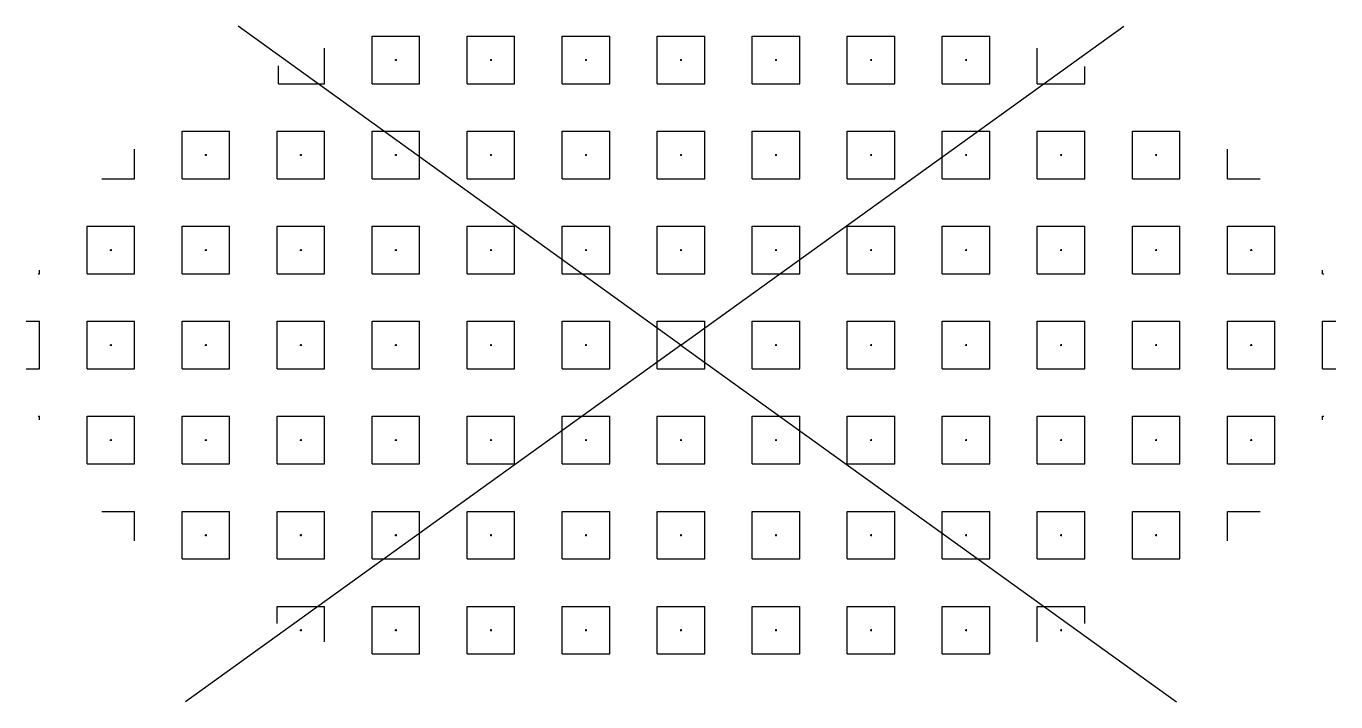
# Model space of a CAD drawing. Header units: metres. Extents: x -1099 to -1052, y 1073 to 2172.
# Drawn here: x -1065.8 to -1054.78, y 1645.29 to 1650.98 of the extents above; entities that cross this region are included whole.
import ezdxf
from ezdxf.enums import TextEntityAlignment as Align

# ---------------------------------------------------------------- set-up
doc = ezdxf.new("R2010")
doc.units = ezdxf.units.M
doc.styles.add('NLCS-ISO', font='NLCS-ISO.ttf')

# ---------------------------------------------------------------- blocks, each defined once
blk = doc.blocks.new('V-SVH-GRASTEGEL_STIP-SO')
for p, q in [((0, 0), (-3.7279, 2.6839)), ((0, 0), (3.7279, 2.6839)), ((-2.6, 2.4), (-2.6, 2.6)), ((-2.6, 2.6), (-2.2, 2.6)), ((-2.2, 2.4), (-2.2, 2.6)), ((-1.8, 2.6), (-1.6, 2.6)), ((-1.8, 2.4), (-1.8, 2.6)), ((-1.6, 2.6), (-1.4, 2.6)), ((-1.4, 2.4), (-1.4, 2.6)), ((-1, 2.6), (-0.8, 2.6)), ((-1, 2.4), (-1, 2.6)), ((-0.8, 2.6), (-0.6, 2.6)), ((-0.6, 2.4), (-0.6, 2.6)), ((-0.2, 2.6), (0, 2.6)), ((-0.2, 2.4), (-0.2, 2.6)), ((0, 2.6), (0.2, 2.6)), ((0.2, 2.4), (0.2, 2.6)), ((0.6, 2.6), (0.8, 2.6)), ((0.6, 2.4), (0.6, 2.6)), ((0.8, 2.6), (1, 2.6)), ((1, 2.4), (1, 2.6)), ((1.4, 2.6), (1.6, 2.6)), ((1.4, 2.4), (1.4, 2.6)), ((1.6, 2.6), (1.8, 2.6)), ((1.8, 2.4), (1.8, 2.6)), ((2.2, 2.4), (2.2, 2.6)), ((2.2, 2.6), (2.6, 2.6)), ((2.6, 2.4), (2.6, 2.6)), ((-3, 2.2), (-3, 2.4982)), ((3, 2.2), (3, 2.4982)), ((-3.3884, 2.2), (-3.3884, 2.3499)), ((-2.6, 2.2), (-2.6, 2.4)), ((-2.4075, 2.4), (-2.4, 2.4)), ((-2.4075, 2.4), (-2.4, 2.4)), ((-2.4, 2.4075), (-2.4, 2.4)), ((-2.4, 2.4075), (-2.4, 2.4)), ((-2.4, 2.4), (-2.4, 2.3925)), ((-2.4, 2.4), (-2.3925, 2.4)), ((-2.4, 2.4), (-2.4, 2.3925)), ((-2.4, 2.4), (-2.3925, 2.4)), ((-2.2, 2.2), (-2.2, 2.4)), ((-1.8, 2.2), (-1.8, 2.4)), ((-1.6075, 2.4), (-1.6, 2.4)), ((-1.6075, 2.4), (-1.6, 2.4)), ((-1.6, 2.4075), (-1.6, 2.4)), ((-1.6, 2.4075), (-1.6, 2.4)), ((-1.6, 2.4), (-1.6, 2.3925)), ((-1.6, 2.4), (-1.5925, 2.4)), ((-1.6, 2.4), (-1.6, 2.3925)), ((-1.6, 2.4), (-1.5925, 2.4)), ((-1.4, 2.2), (-1.4, 2.4)), ((-1, 2.2), (-1, 2.4)), ((-0.8075, 2.4), (-0.8, 2.4)), ((-0.8075, 2.4), (-0.8, 2.4)), ((-0.8, 2.4075), (-0.8, 2.4)), ((-0.8, 2.4075), (-0.8, 2.4)), ((-0.8, 2.4), (-0.8, 2.3925)), ((-0.8, 2.4), (-0.7925, 2.4)), ((-0.8, 2.4), (-0.8, 2.3925)), ((-0.8, 2.4), (-0.7925, 2.4)), ((-0.6, 2.2), (-0.6, 2.4)), ((-0.2, 2.2), (-0.2, 2.4)), ((-0.0075, 2.4), (0, 2.4)), ((-0.0075, 2.4), (0, 2.4)), ((0, 2.4075), (0, 2.4)), ((0, 2.4075), (0, 2.4)), ((0, 2.4), (0, 2.3925)), ((0, 2.4), (0.0075, 2.4)), ((0, 2.4), (0, 2.3925)), ((0, 2.4), (0.0075, 2.4)), ((0.2, 2.2), (0.2, 2.4)), ((0.6, 2.2), (0.6, 2.4)), ((0.7925, 2.4), (0.8, 2.4)), ((0.7925, 2.4), (0.8, 2.4)), ((0.8, 2.4075), (0.8, 2.4)), ((0.8, 2.4075), (0.8, 2.4)), ((0.8, 2.4), (0.8, 2.3925)), ((0.8, 2.4), (0.8075, 2.4)), ((0.8, 2.4), (0.8, 2.3925)), ((0.8, 2.4), (0.8075, 2.4)), ((1, 2.2), (1, 2.4)), ((1.4, 2.2), (1.4, 2.4)), ((1.5925, 2.4), (1.6, 2.4)), ((1.5925, 2.4), (1.6, 2.4)), ((1.6, 2.4075), (1.6, 2.4)), ((1.6, 2.4075), (1.6, 2.4)), ((1.6, 2.4), (1.6, 2.3925)), ((1.6, 2.4), (1.6075, 2.4)), ((1.6, 2.4), (1.6, 2.3925)), ((1.6, 2.4), (1.6075, 2.4)), ((1.8, 2.2), (1.8, 2.4)), ((2.2, 2.2), (2.2, 2.4)), ((2.3925, 2.4), (2.4, 2.4)), ((2.3925, 2.4), (2.4, 2.4)), ((2.4, 2.4075), (2.4, 2.4)), ((2.4, 2.4075), (2.4, 2.4)), ((2.4, 2.4), (2.4, 2.3925)), ((2.4, 2.4), (2.4075, 2.4)), ((2.4, 2.4), (2.4, 2.3925)), ((2.4, 2.4), (2.4075, 2.4)), ((2.6, 2.2), (2.6, 2.4)), ((3.4, 2.2), (3.4, 2.345)), ((-3.3884, 2.2), (-3.2, 2.2)), ((-3.2, 2.2), (-3, 2.2)), ((-2.6, 2.2), (-2.4, 2.2)), ((-2.4, 2.2), (-2.2, 2.2)), ((-1.8, 2.2), (-1.6, 2.2)), ((-1.6, 2.2), (-1.4, 2.2)), ((-1, 2.2), (-0.8, 2.2)), ((-0.8, 2.2), (-0.6, 2.2)), ((-0.2, 2.2), (0, 2.2)), ((0, 2.2), (0.2, 2.2)), ((0.6, 2.2), (0.8, 2.2)), ((0.8, 2.2), (1, 2.2)), ((1.4, 2.2), (1.6, 2.2)), ((1.6, 2.2), (1.8, 2.2)), ((2.2, 2.2), (2.4, 2.2)), ((2.4, 2.2), (2.6, 2.2)), ((3, 2.2), (3.2, 2.2)), ((3.2, 2.2), (3.4, 2.2)), ((-4.2, 1.8), (-4, 1.8)), ((-4.2, 1.6), (-4.2, 1.8)), ((-4, 1.8), (-3.8, 1.8)), ((-3.8, 1.6), (-3.8, 1.8)), ((-3.4, 1.8), (-3.2, 1.8)), ((-3.4, 1.6), (-3.4, 1.8)), ((-3.2, 1.8), (-3, 1.8)), ((-3, 1.6), (-3, 1.8)), ((-2.6, 1.8), (-2.4, 1.8)), ((-2.6, 1.6), (-2.6, 1.8)), ((-2.4, 1.8), (-2.2, 1.8)), ((-2.2, 1.6), (-2.2, 1.8)), ((-1.8, 1.8), (-1.6, 1.8)), ((-1.8, 1.6), (-1.8, 1.8)), ((-1.6, 1.8), (-1.4, 1.8)), ((-1.4, 1.6), (-1.4, 1.8)), ((-1, 1.8), (-0.8, 1.8)), ((-1, 1.6), (-1, 1.8)), ((-0.8, 1.8), (-0.6, 1.8)), ((-0.6, 1.6), (-0.6, 1.8)), ((-0.2, 1.8), (0, 1.8)), ((-0.2, 1.6), (-0.2, 1.8)), ((0, 1.8), (0.2, 1.8)), ((0.2, 1.6), (0.2, 1.8)), ((0.6, 1.8), (0.8, 1.8)), ((0.6, 1.6), (0.6, 1.8)), ((0.8, 1.8), (1, 1.8)), ((1, 1.6), (1, 1.8)), ((1.4, 1.8), (1.6, 1.8)), ((1.4, 1.6), (1.4, 1.8)), ((1.6, 1.8), (1.8, 1.8)), ((1.8, 1.6), (1.8, 1.8)), ((2.2, 1.8), (2.4, 1.8)), ((2.2, 1.6), (2.2, 1.8)), ((2.4, 1.8), (2.6, 1.8)), ((2.6, 1.6), (2.6, 1.8)), ((3, 1.8), (3.2, 1.8)), ((3, 1.6), (3, 1.8)), ((3.2, 1.8), (3.4, 1.8)), ((3.4, 1.6), (3.4, 1.8)), ((3.8, 1.8), (4, 1.8)), ((3.8, 1.6), (3.8, 1.8)), ((4, 1.8), (4.2, 1.8)), ((4.2, 1.6), (4.2, 1.8)), ((-4.6, 1.4), (-4.6, 1.6479)), ((-4.2, 1.4), (-4.2, 1.6)), ((-4.0075, 1.6), (-4, 1.6)), ((-4.0075, 1.6), (-4, 1.6)), ((-4, 1.6075), (-4, 1.6)), ((-4, 1.6075), (-4, 1.6)), ((-4, 1.6), (-4, 1.5925)), ((-4, 1.6), (-3.9925, 1.6)), ((-4, 1.6), (-4, 1.5925)), ((-4, 1.6), (-3.9925, 1.6)), ((-3.8, 1.4), (-3.8, 1.6)), ((-3.4, 1.4), (-3.4, 1.6)), ((-3.2075, 1.6), (-3.2, 1.6)), ((-3.2075, 1.6), (-3.2, 1.6)), ((-3.2, 1.6075), (-3.2, 1.6)), ((-3.2, 1.6075), (-3.2, 1.6)), ((-3.2, 1.6), (-3.2, 1.5925)), ((-3.2, 1.6), (-3.1925, 1.6)), ((-3.2, 1.6), (-3.2, 1.5925)), ((-3.2, 1.6), (-3.1925, 1.6)), ((-3, 1.4), (-3, 1.6)), ((-2.6, 1.4), (-2.6, 1.6)), ((-2.4075, 1.6), (-2.4, 1.6)), ((-2.4075, 1.6), (-2.4, 1.6)), ((-2.4, 1.6075), (-2.4, 1.6)), ((-2.4, 1.6075), (-2.4, 1.6)), ((-2.4, 1.6), (-2.4, 1.5925)), ((-2.4, 1.6), (-2.3925, 1.6)), ((-2.4, 1.6), (-2.4, 1.5925)), ((-2.4, 1.6), (-2.3925, 1.6)), ((-2.2, 1.4), (-2.2, 1.6)), ((-1.8, 1.4), (-1.8, 1.6)), ((-1.6075, 1.6), (-1.6, 1.6)), ((-1.6075, 1.6), (-1.6, 1.6)), ((-1.6, 1.6075), (-1.6, 1.6)), ((-1.6, 1.6075), (-1.6, 1.6)), ((-1.6, 1.6), (-1.6, 1.5925)), ((-1.6, 1.6), (-1.5925, 1.6)), ((-1.6, 1.6), (-1.6, 1.5925)), ((-1.6, 1.6), (-1.5925, 1.6)), ((-1.4, 1.4), (-1.4, 1.6)), ((-1, 1.4), (-1, 1.6)), ((-0.8075, 1.6), (-0.8, 1.6)), ((-0.8075, 1.6), (-0.8, 1.6)), ((-0.8, 1.6075), (-0.8, 1.6)), ((-0.8, 1.6075), (-0.8, 1.6)), ((-0.8, 1.6), (-0.8, 1.5925)), ((-0.8, 1.6), (-0.7925, 1.6)), ((-0.8, 1.6), (-0.8, 1.5925)), ((-0.8, 1.6), (-0.7925, 1.6)), ((-0.6, 1.4), (-0.6, 1.6)), ((-0.2, 1.4), (-0.2, 1.6)), ((-0.0075, 1.6), (0, 1.6)), ((-0.0075, 1.6), (0, 1.6)), ((0, 1.6075), (0, 1.6)), ((0, 1.6075), (0, 1.6)), ((0, 1.6), (0, 1.5925)), ((0, 1.6), (0.0075, 1.6)), ((0, 1.6), (0, 1.5925)), ((0, 1.6), (0.0075, 1.6)), ((0.2, 1.4), (0.2, 1.6)), ((0.6, 1.4), (0.6, 1.6)), ((0.7925, 1.6), (0.8, 1.6)), ((0.7925, 1.6), (0.8, 1.6)), ((0.8, 1.6075), (0.8, 1.6)), ((0.8, 1.6075), (0.8, 1.6)), ((0.8, 1.6), (0.8, 1.5925)), ((0.8, 1.6), (0.8075, 1.6)), ((0.8, 1.6), (0.8, 1.5925)), ((0.8, 1.6), (0.8075, 1.6)), ((1, 1.4), (1, 1.6)), ((1.4, 1.4), (1.4, 1.6)), ((1.5925, 1.6), (1.6, 1.6)), ((1.5925, 1.6), (1.6, 1.6)), ((1.6, 1.6075), (1.6, 1.6)), ((1.6, 1.6075), (1.6, 1.6)), ((1.6, 1.6), (1.6, 1.5925)), ((1.6, 1.6), (1.6075, 1.6)), ((1.6, 1.6), (1.6, 1.5925)), ((1.6, 1.6), (1.6075, 1.6)), ((1.8, 1.4), (1.8, 1.6)), ((2.2, 1.4), (2.2, 1.6)), ((2.3925, 1.6), (2.4, 1.6)), ((2.3925, 1.6), (2.4, 1.6)), ((2.4, 1.6075), (2.4, 1.6)), ((2.4, 1.6075), (2.4, 1.6)), ((2.4, 1.6), (2.4, 1.5925)), ((2.4, 1.6), (2.4075, 1.6)), ((2.4, 1.6), (2.4, 1.5925)), ((2.4, 1.6), (2.4075, 1.6)), ((2.6, 1.4), (2.6, 1.6)), ((3, 1.4), (3, 1.6)), ((3.1925, 1.6), (3.2, 1.6)), ((3.1925, 1.6), (3.2, 1.6)), ((3.2, 1.6075), (3.2, 1.6)), ((3.2, 1.6075), (3.2, 1.6)), ((3.2, 1.6), (3.2, 1.5925)), ((3.2, 1.6), (3.2075, 1.6)), ((3.2, 1.6), (3.2, 1.5925)), ((3.2, 1.6), (3.2075, 1.6)), ((3.4, 1.4), (3.4, 1.6)), ((3.8, 1.4), (3.8, 1.6)), ((3.9925, 1.6), (4, 1.6)), ((3.9925, 1.6), (4, 1.6)), ((4, 1.6075), (4, 1.6)), ((4, 1.6075), (4, 1.6)), ((4, 1.6), (4, 1.5925)), ((4, 1.6), (4.0075, 1.6)), ((4, 1.6), (4, 1.5925)), ((4, 1.6), (4.0075, 1.6)), ((4.2, 1.4), (4.2, 1.6)), ((4.6, 1.4), (4.6, 1.6479)), ((-4.875, 1.4), (-4.6, 1.4)), ((-4.2, 1.4), (-4, 1.4)), ((-4, 1.4), (-3.8, 1.4)), ((-3.4, 1.4), (-3.2, 1.4)), ((-3.2, 1.4), (-3, 1.4)), ((-2.6, 1.4), (-2.4, 1.4)), ((-2.4, 1.4), (-2.2, 1.4)), ((-1.8, 1.4), (-1.6, 1.4)), ((-1.6, 1.4), (-1.4, 1.4)), ((-1, 1.4), (-0.8, 1.4)), ((-0.8, 1.4), (-0.6, 1.4)), ((-0.2, 1.4), (0, 1.4)), ((0, 1.4), (0.2, 1.4)), ((0.6, 1.4), (0.8, 1.4)), ((0.8, 1.4), (1, 1.4)), ((1.4, 1.4), (1.6, 1.4)), ((1.6, 1.4), (1.8, 1.4)), ((2.2, 1.4), (2.4, 1.4)), ((2.4, 1.4), (2.6, 1.4)), ((3, 1.4), (3.2, 1.4)), ((3.2, 1.4), (3.4, 1.4)), ((3.8, 1.4), (4, 1.4)), ((4, 1.4), (4.2, 1.4)), ((4.6, 1.4), (4.875, 1.4)), ((-5, 1), (-4.8, 1)), ((-5, 0.8), (-5, 1)), ((-4.8, 1), (-4.6, 1)), ((-4.6, 0.8), (-4.6, 1)), ((-4.2, 1), (-4, 1)), ((-4.2, 0.8), (-4.2, 1)), ((-4, 1), (-3.8, 1)), ((-3.8, 0.8), (-3.8, 1)), ((-3.4, 1), (-3.2, 1)), ((-3.4, 0.8), (-3.4, 1)), ((-3.2, 1), (-3, 1)), ((-3, 0.8), (-3, 1)), ((-2.6, 1), (-2.4, 1)), ((-2.6, 0.8), (-2.6, 1)), ((-2.4, 1), (-2.2, 1)), ((-2.2, 0.8), (-2.2, 1)), ((-1.8, 1), (-1.6, 1)), ((-1.8, 0.8), (-1.8, 1)), ((-1.6, 1), (-1.4, 1)), ((-1.4, 0.8), (-1.4, 1)), ((-1, 1), (-0.8, 1)), ((-1, 0.8), (-1, 1)), ((-0.8, 1), (-0.6, 1)), ((-0.6, 0.8), (-0.6, 1)), ((-0.2, 1), (0, 1)), ((-0.2, 0.8), (-0.2, 1)), ((0, 1), (0.2, 1)), ((0.2, 0.8), (0.2, 1)), ((0.6, 1), (0.8, 1)), ((0.6, 0.8), (0.6, 1)), ((0.8, 1), (1, 1)), ((1, 0.8), (1, 1)), ((1.4, 1), (1.6, 1)), ((1.4, 0.8), (1.4, 1)), ((1.6, 1), (1.8, 1)), ((1.8, 0.8), (1.8, 1)), ((2.2, 1), (2.4, 1)), ((2.2, 0.8), (2.2, 1)), ((2.4, 1), (2.6, 1)), ((2.6, 0.8), (2.6, 1)), ((3, 1), (3.2, 1)), ((3, 0.8), (3, 1)), ((3.2, 1), (3.4, 1)), ((3.4, 0.8), (3.4, 1)), ((3.8, 1), (4, 1)), ((3.8, 0.8), (3.8, 1)), ((4, 1), (4.2, 1)), ((4.2, 0.8), (4.2, 1)), ((4.6, 1), (4.8, 1)), ((4.6, 0.8), (4.6, 1)), ((4.8, 1), (5, 1)), ((5, 0.8), (5, 1)), ((-5, 0.6), (-5, 0.8)), ((-4.8075, 0.8), (-4.8, 0.8)), ((-4.8075, 0.8), (-4.8, 0.8)), ((-4.8, 0.8075), (-4.8, 0.8)), ((-4.8, 0.8075), (-4.8, 0.8)), ((-4.8, 0.8), (-4.8, 0.7925)), ((-4.8, 0.8), (-4.7925, 0.8)), ((-4.8, 0.8), (-4.8, 0.7925)), ((-4.8, 0.8), (-4.7925, 0.8)), ((-4.6, 0.6), (-4.6, 0.8)), ((-4.2, 0.6), (-4.2, 0.8)), ((-4.0075, 0.8), (-4, 0.8)), ((-4.0075, 0.8), (-4, 0.8)), ((-4, 0.8075), (-4, 0.8)), ((-4, 0.8075), (-4, 0.8)), ((-4, 0.8), (-4, 0.7925)), ((-4, 0.8), (-3.9925, 0.8)), ((-4, 0.8), (-4, 0.7925)), ((-4, 0.8), (-3.9925, 0.8)), ((-3.8, 0.6), (-3.8, 0.8)), ((-3.4, 0.6), (-3.4, 0.8)), ((-3.2075, 0.8), (-3.2, 0.8)), ((-3.2075, 0.8), (-3.2, 0.8)), ((-3.2, 0.8075), (-3.2, 0.8)), ((-3.2, 0.8075), (-3.2, 0.8)), ((-3.2, 0.8), (-3.2, 0.7925)), ((-3.2, 0.8), (-3.1925, 0.8)), ((-3.2, 0.8), (-3.2, 0.7925)), ((-3.2, 0.8), (-3.1925, 0.8)), ((-3, 0.6), (-3, 0.8)), ((-2.6, 0.6), (-2.6, 0.8)), ((-2.4075, 0.8), (-2.4, 0.8)), ((-2.4075, 0.8), (-2.4, 0.8)), ((-2.4, 0.8075), (-2.4, 0.8)), ((-2.4, 0.8075), (-2.4, 0.8)), ((-2.4, 0.8), (-2.4, 0.7925)), ((-2.4, 0.8), (-2.3925, 0.8)), ((-2.4, 0.8), (-2.4, 0.7925)), ((-2.4, 0.8), (-2.3925, 0.8)), ((-2.2, 0.6), (-2.2, 0.8)), ((-1.8, 0.6), (-1.8, 0.8)), ((-1.6075, 0.8), (-1.6, 0.8)), ((-1.6075, 0.8), (-1.6, 0.8)), ((-1.6, 0.8075), (-1.6, 0.8)), ((-1.6, 0.8075), (-1.6, 0.8)), ((-1.6, 0.8), (-1.6, 0.7925)), ((-1.6, 0.8), (-1.5925, 0.8)), ((-1.6, 0.8), (-1.6, 0.7925)), ((-1.6, 0.8), (-1.5925, 0.8)), ((-1.4, 0.6), (-1.4, 0.8)), ((-1, 0.6), (-1, 0.8)), ((-0.8075, 0.8), (-0.8, 0.8)), ((-0.8075, 0.8), (-0.8, 0.8)), ((-0.8, 0.8075), (-0.8, 0.8)), ((-0.8, 0.8075), (-0.8, 0.8)), ((-0.8, 0.8), (-0.8, 0.7925)), ((-0.8, 0.8), (-0.7925, 0.8)), ((-0.8, 0.8), (-0.8, 0.7925)), ((-0.8, 0.8), (-0.7925, 0.8)), ((-0.6, 0.6), (-0.6, 0.8)), ((-0.2, 0.6), (-0.2, 0.8)), ((-0.0075, 0.8), (0, 0.8)), ((-0.0075, 0.8), (0, 0.8)), ((0, 0.8075), (0, 0.8)), ((0, 0.8075), (0, 0.8)), ((0, 0.8), (0, 0.7925)), ((0, 0.8), (0.0075, 0.8)), ((0, 0.8), (0, 0.7925)), ((0, 0.8), (0.0075, 0.8)), ((0.2, 0.6), (0.2, 0.8)), ((0.6, 0.6), (0.6, 0.8)), ((0.7925, 0.8), (0.8, 0.8)), ((0.7925, 0.8), (0.8, 0.8)), ((0.8, 0.8075), (0.8, 0.8)), ((0.8, 0.8075), (0.8, 0.8)), ((0.8, 0.8), (0.8, 0.7925)), ((0.8, 0.8), (0.8075, 0.8)), ((0.8, 0.8), (0.8, 0.7925)), ((0.8, 0.8), (0.8075, 0.8)), ((1, 0.6), (1, 0.8)), ((1.4, 0.6), (1.4, 0.8)), ((1.5925, 0.8), (1.6, 0.8)), ((1.5925, 0.8), (1.6, 0.8)), ((1.6, 0.8075), (1.6, 0.8)), ((1.6, 0.8075), (1.6, 0.8)), ((1.6, 0.8), (1.6, 0.7925)), ((1.6, 0.8), (1.6075, 0.8)), ((1.6, 0.8), (1.6, 0.7925)), ((1.6, 0.8), (1.6075, 0.8)), ((1.8, 0.6), (1.8, 0.8)), ((2.2, 0.6), (2.2, 0.8)), ((2.3925, 0.8), (2.4, 0.8)), ((2.3925, 0.8), (2.4, 0.8)), ((2.4, 0.8075), (2.4, 0.8)), ((2.4, 0.8075), (2.4, 0.8)), ((2.4, 0.8), (2.4, 0.7925)), ((2.4, 0.8), (2.4075, 0.8)), ((2.4, 0.8), (2.4, 0.7925)), ((2.4, 0.8), (2.4075, 0.8)), ((2.6, 0.6), (2.6, 0.8)), ((3, 0.6), (3, 0.8)), ((3.1925, 0.8), (3.2, 0.8)), ((3.1925, 0.8), (3.2, 0.8)), ((3.2, 0.8075), (3.2, 0.8)), ((3.2, 0.8075), (3.2, 0.8)), ((3.2, 0.8), (3.2, 0.7925)), ((3.2, 0.8), (3.2075, 0.8)), ((3.2, 0.8), (3.2, 0.7925)), ((3.2, 0.8), (3.2075, 0.8)), ((3.4, 0.6), (3.4, 0.8)), ((3.8, 0.6), (3.8, 0.8)), ((3.9925, 0.8), (4, 0.8)), ((3.9925, 0.8), (4, 0.8)), ((4, 0.8075), (4, 0.8)), ((4, 0.8075), (4, 0.8)), ((4, 0.8), (4, 0.7925)), ((4, 0.8), (4.0075, 0.8)), ((4, 0.8), (4, 0.7925)), ((4, 0.8), (4.0075, 0.8)), ((4.2, 0.6), (4.2, 0.8)), ((4.6, 0.6), (4.6, 0.8)), ((4.7925, 0.8), (4.8, 0.8)), ((4.7925, 0.8), (4.8, 0.8)), ((4.8, 0.8075), (4.8, 0.8)), ((4.8, 0.8075), (4.8, 0.8)), ((4.8, 0.8), (4.8, 0.7925)), ((4.8, 0.8), (4.8075, 0.8)), ((4.8, 0.8), (4.8, 0.7925)), ((4.8, 0.8), (4.8075, 0.8)), ((5, 0.6), (5, 0.8)), ((-5.4115, 0.6), (-5.4, 0.6)), ((-5.4, 0.6), (-5.4, 0.6292)), ((-5, 0.6), (-4.8, 0.6)), ((-4.8, 0.6), (-4.6, 0.6)), ((-4.2, 0.6), (-4, 0.6)), ((-4, 0.6), (-3.8, 0.6)), ((-3.4, 0.6), (-3.2, 0.6)), ((-3.2, 0.6), (-3, 0.6)), ((-2.6, 0.6), (-2.4, 0.6)), ((-2.4, 0.6), (-2.2, 0.6)), ((-1.8, 0.6), (-1.6, 0.6)), ((-1.6, 0.6), (-1.4, 0.6)), ((-1, 0.6), (-0.8, 0.6)), ((-0.8, 0.6), (-0.6, 0.6)), ((-0.2, 0.6), (0, 0.6)), ((0, 0.6), (0.2, 0.6)), ((0.6, 0.6), (0.8, 0.6)), ((0.8, 0.6), (1, 0.6)), ((1.4, 0.6), (1.6, 0.6)), ((1.6, 0.6), (1.8, 0.6)), ((2.2, 0.6), (2.4, 0.6)), ((2.4, 0.6), (2.6, 0.6)), ((3, 0.6), (3.2, 0.6)), ((3.2, 0.6), (3.4, 0.6)), ((3.8, 0.6), (4, 0.6)), ((4, 0.6), (4.2, 0.6)), ((4.6, 0.6), (4.8, 0.6)), ((4.8, 0.6), (5, 0.6)), ((5.4, 0.6), (5.4, 0.6292)), ((5.4, 0.6), (5.4115, 0.6)), ((-5.5125, 0.2), (-5.4, 0.2)), ((-5.4, 0), (-5.4, 0.2)), ((-5, 0.2), (-4.8, 0.2)), ((-5, 0), (-5, 0.2)), ((-4.8, 0.2), (-4.6, 0.2)), ((-4.6, 0), (-4.6, 0.2)), ((-4.2, 0.2), (-4, 0.2)), ((-4.2, 0), (-4.2, 0.2)), ((-4, 0.2), (-3.8, 0.2)), ((-3.8, 0), (-3.8, 0.2)), ((-3.4, 0.2), (-3.2, 0.2)), ((-3.4, 0), (-3.4, 0.2)), ((-3.2, 0.2), (-3, 0.2)), ((-3, 0), (-3, 0.2)), ((-2.6, 0.2), (-2.4, 0.2)), ((-2.6, 0), (-2.6, 0.2)), ((-2.4, 0.2), (-2.2, 0.2)), ((-2.2, 0), (-2.2, 0.2)), ((-1.8, 0.2), (-1.6, 0.2)), ((-1.8, 0), (-1.8, 0.2)), ((-1.6, 0.2), (-1.4, 0.2)), ((-1.4, 0), (-1.4, 0.2)), ((-1, 0.2), (-0.8, 0.2)), ((-1, 0), (-1, 0.2)), ((-0.8, 0.2), (-0.6, 0.2)), ((-0.6, 0), (-0.6, 0.2)), ((-0.2, 0.2), (0, 0.2)), ((-0.2, 0), (-0.2, 0.2)), ((0, 0.2), (0.2, 0.2)), ((0.2, 0), (0.2, 0.2)), ((0.6, 0.2), (0.8, 0.2)), ((0.6, 0), (0.6, 0.2)), ((0.8, 0.2), (1, 0.2)), ((1, 0), (1, 0.2)), ((1.4, 0.2), (1.6, 0.2)), ((1.4, 0), (1.4, 0.2)), ((1.6, 0.2), (1.8, 0.2)), ((1.8, 0), (1.8, 0.2)), ((2.2, 0.2), (2.4, 0.2)), ((2.2, 0), (2.2, 0.2)), ((2.4, 0.2), (2.6, 0.2)), ((2.6, 0), (2.6, 0.2)), ((3, 0.2), (3.2, 0.2)), ((3, 0), (3, 0.2)), ((3.2, 0.2), (3.4, 0.2)), ((3.4, 0), (3.4, 0.2)), ((3.8, 0.2), (4, 0.2)), ((3.8, 0), (3.8, 0.2)), ((4, 0.2), (4.2, 0.2)), ((4.2, 0), (4.2, 0.2)), ((4.6, 0.2), (4.8, 0.2)), ((4.6, 0), (4.6, 0.2)), ((4.8, 0.2), (5, 0.2)), ((5, 0), (5, 0.2)), ((5.4, 0.2), (5.5125, 0.2)), ((5.4, 0), (5.4, 0.2)), ((-5.4, -0.2), (-5.4, 0)), ((-5, -0.2), (-5, 0)), ((-4.8075, 0), (-4.8, 0)), ((-4.8075, 0), (-4.8, 0)), ((-4.8, 0.0075), (-4.8, 0)), ((-4.8, 0.0075), (-4.8, 0)), ((-4.8, 0), (-4.8, -0.0075)), ((-4.8, 0), (-4.7925, 0)), ((-4.8, 0), (-4.8, -0.0075)), ((-4.8, 0), (-4.7925, 0)), ((-4.6, -0.2), (-4.6, 0)), ((-4.2, -0.2), (-4.2, 0)), ((0, 0), (-4.1718, -3.0035)), ((-4.0075, 0), (-4, 0)), ((-4.0075, 0), (-4, 0)), ((-4, 0.0075), (-4, 0)), ((-4, 0.0075), (-4, 0)), ((-4, 0), (-4, -0.0075)), ((-4, 0), (-3.9925, 0)), ((-4, 0), (-4, -0.0075)), ((-4, 0), (-3.9925, 0)), ((-3.8, -0.2), (-3.8, 0)), ((-3.4, -0.2), (-3.4, 0)), ((-3.2075, 0), (-3.2, 0)), ((-3.2075, 0), (-3.2, 0)), ((-3.2, 0.0075), (-3.2, 0)), ((-3.2, 0.0075), (-3.2, 0)), ((-3.2, 0), (-3.2, -0.0075)), ((-3.2, 0), (-3.1925, 0)), ((-3.2, 0), (-3.2, -0.0075)), ((-3.2, 0), (-3.1925, 0)), ((-3, -0.2), (-3, 0)), ((-2.6, -0.2), (-2.6, 0)), ((-2.4075, 0), (-2.4, 0)), ((-2.4075, 0), (-2.4, 0)), ((-2.4, 0.0075), (-2.4, 0)), ((-2.4, 0.0075), (-2.4, 0)), ((-2.4, 0), (-2.4, -0.0075)), ((-2.4, 0), (-2.3925, 0)), ((-2.4, 0), (-2.4, -0.0075)), ((-2.4, 0), (-2.3925, 0)), ((-2.2, -0.2), (-2.2, 0)), ((-1.8, -0.2), (-1.8, 0)), ((-1.6075, 0), (-1.6, 0)), ((-1.6075, 0), (-1.6, 0)), ((-1.6, 0.0075), (-1.6, 0)), ((-1.6, 0.0075), (-1.6, 0)), ((-1.6, 0), (-1.6, -0.0075)), ((-1.6, 0), (-1.5925, 0)), ((-1.6, 0), (-1.6, -0.0075)), ((-1.6, 0), (-1.5925, 0)), ((-1.4, -0.2), (-1.4, 0)), ((-1, -0.2), (-1, 0)), ((-0.8075, 0), (-0.8, 0)), ((-0.8075, 0), (-0.8, 0)), ((-0.8, 0.0075), (-0.8, 0)), ((-0.8, 0.0075), (-0.8, 0)), ((-0.8, 0), (-0.8, -0.0075)), ((-0.8, 0), (-0.7925, 0)), ((-0.8, 0), (-0.8, -0.0075)), ((-0.8, 0), (-0.7925, 0)), ((-0.6, -0.2), (-0.6, 0)), ((-0.2, -0.2), (-0.2, 0)), ((-0.0075, 0), (0, 0)), ((-0.0075, 0), (0, 0)), ((0, 0.0075), (0, 0)), ((0, 0.0075), (0, 0)), ((0, 0), (0, -0.0075)), ((0, 0), (0.0075, 0)), ((0, 0), (0, -0.0075)), ((0, 0), (0.0075, 0)), ((0.2, -0.2), (0.2, 0)), ((0.6, -0.2), (0.6, 0)), ((0.7925, 0), (0.8, 0)), ((0.7925, 0), (0.8, 0)), ((0.8, 0.0075), (0.8, 0)), ((0.8, 0.0075), (0.8, 0)), ((0.8, 0), (0.8, -0.0075)), ((0.8, 0), (0.8075, 0)), ((0.8, 0), (0.8, -0.0075)), ((0.8, 0), (0.8075, 0)), ((1, -0.2), (1, 0)), ((1.4, -0.2), (1.4, 0)), ((1.5925, 0), (1.6, 0)), ((1.5925, 0), (1.6, 0)), ((1.6, 0.0075), (1.6, 0)), ((1.6, 0.0075), (1.6, 0)), ((1.6, 0), (1.6, -0.0075)), ((1.6, 0), (1.6075, 0)), ((1.6, 0), (1.6, -0.0075)), ((1.6, 0), (1.6075, 0)), ((1.8, -0.2), (1.8, 0)), ((2.2, -0.2), (2.2, 0)), ((2.3925, 0), (2.4, 0)), ((2.3925, 0), (2.4, 0)), ((2.4, 0.0075), (2.4, 0)), ((2.4, 0.0075), (2.4, 0)), ((2.4, 0), (2.4, -0.0075)), ((2.4, 0), (2.4075, 0)), ((2.4, 0), (2.4, -0.0075)), ((2.4, 0), (2.4075, 0)), ((2.6, -0.2), (2.6, 0)), ((3, -0.2), (3, 0)), ((3.1925, 0), (3.2, 0)), ((3.1925, 0), (3.2, 0)), ((3.2, 0.0075), (3.2, 0)), ((3.2, 0.0075), (3.2, 0)), ((3.2, 0), (3.2, -0.0075)), ((3.2, 0), (3.2075, 0)), ((3.2, 0), (3.2, -0.0075)), ((3.2, 0), (3.2075, 0)), ((3.4, -0.2), (3.4, 0)), ((3.8, -0.2), (3.8, 0)), ((3.9925, 0), (4, 0)), ((3.9925, 0), (4, 0)), ((4, 0.0075), (4, 0)), ((4, 0.0075), (4, 0)), ((4, 0), (4, -0.0075)), ((4, 0), (4.0075, 0)), ((4, 0), (4, -0.0075)), ((4, 0), (4.0075, 0)), ((4.2, -0.2), (4.2, 0)), ((4.6, -0.2), (4.6, 0)), ((4.7925, 0), (4.8, 0)), ((4.7925, 0), (4.8, 0)), ((4.8, 0.0075), (4.8, 0)), ((4.8, 0.0075), (4.8, 0)), ((4.8, 0), (4.8, -0.0075)), ((4.8, 0), (4.8075, 0)), ((4.8, 0), (4.8, -0.0075)), ((4.8, 0), (4.8075, 0)), ((5, -0.2), (5, 0)), ((5.4, -0.2), (5.4, 0)), ((0, 0), (4.1718, -3.0035)), ((-5.5125, -0.2), (-5.4, -0.2)), ((-5, -0.2), (-4.8, -0.2)), ((-4.8, -0.2), (-4.6, -0.2)), ((-4.2, -0.2), (-4, -0.2)), ((-4, -0.2), (-3.8, -0.2)), ((-3.4, -0.2), (-3.2, -0.2)), ((-3.2, -0.2), (-3, -0.2)), ((-2.6, -0.2), (-2.4, -0.2)), ((-2.4, -0.2), (-2.2, -0.2)), ((-1.8, -0.2), (-1.6, -0.2)), ((-1.6, -0.2), (-1.4, -0.2)), ((-1, -0.2), (-0.8, -0.2)), ((-0.8, -0.2), (-0.6, -0.2)), ((-0.2, -0.2), (0, -0.2)), ((0, -0.2), (0.2, -0.2)), ((0.6, -0.2), (0.8, -0.2)), ((0.8, -0.2), (1, -0.2)), ((1.4, -0.2), (1.6, -0.2)), ((1.6, -0.2), (1.8, -0.2)), ((2.2, -0.2), (2.4, -0.2)), ((2.4, -0.2), (2.6, -0.2)), ((3, -0.2), (3.2, -0.2)), ((3.2, -0.2), (3.4, -0.2)), ((3.8, -0.2), (4, -0.2)), ((4, -0.2), (4.2, -0.2)), ((4.6, -0.2), (4.8, -0.2)), ((4.8, -0.2), (5, -0.2)), ((5.4, -0.2), (5.5125, -0.2)), ((-5.4115, -0.6), (-5.4, -0.6)), ((-5.4, -0.6292), (-5.4, -0.6)), ((-5, -0.6), (-4.8, -0.6)), ((-5, -0.8), (-5, -0.6)), ((-4.8, -0.6), (-4.6, -0.6)), ((-4.6, -0.8), (-4.6, -0.6)), ((-4.2, -0.6), (-4, -0.6)), ((-4.2, -0.8), (-4.2, -0.6)), ((-4, -0.6), (-3.8, -0.6)), ((-3.8, -0.8), (-3.8, -0.6)), ((-3.4, -0.6), (-3.2, -0.6)), ((-3.4, -0.8), (-3.4, -0.6)), ((-3.2, -0.6), (-3, -0.6)), ((-3, -0.8), (-3, -0.6)), ((-2.6, -0.6), (-2.4, -0.6)), ((-2.6, -0.8), (-2.6, -0.6)), ((-2.4, -0.6), (-2.2, -0.6)), ((-2.2, -0.8), (-2.2, -0.6)), ((-1.8, -0.6), (-1.6, -0.6)), ((-1.8, -0.8), (-1.8, -0.6)), ((-1.6, -0.6), (-1.4, -0.6)), ((-1.4, -0.8), (-1.4, -0.6)), ((-1, -0.6), (-0.8, -0.6)), ((-1, -0.8), (-1, -0.6)), ((-0.8, -0.6), (-0.6, -0.6)), ((-0.6, -0.8), (-0.6, -0.6)), ((-0.2, -0.6), (0, -0.6)), ((-0.2, -0.8), (-0.2, -0.6)), ((0, -0.6), (0.2, -0.6)), ((0.2, -0.8), (0.2, -0.6)), ((0.6, -0.6), (0.8, -0.6)), ((0.6, -0.8), (0.6, -0.6)), ((0.8, -0.6), (1, -0.6)), ((1, -0.8), (1, -0.6)), ((1.4, -0.6), (1.6, -0.6)), ((1.4, -0.8), (1.4, -0.6)), ((1.6, -0.6), (1.8, -0.6)), ((1.8, -0.8), (1.8, -0.6)), ((2.2, -0.6), (2.4, -0.6)), ((2.2, -0.8), (2.2, -0.6)), ((2.4, -0.6), (2.6, -0.6)), ((2.6, -0.8), (2.6, -0.6)), ((3, -0.6), (3.2, -0.6)), ((3, -0.8), (3, -0.6)), ((3.2, -0.6), (3.4, -0.6)), ((3.4, -0.8), (3.4, -0.6)), ((3.8, -0.6), (4, -0.6)), ((3.8, -0.8), (3.8, -0.6)), ((4, -0.6), (4.2, -0.6)), ((4.2, -0.8), (4.2, -0.6)), ((4.6, -0.6), (4.8, -0.6)), ((4.6, -0.8), (4.6, -0.6)), ((4.8, -0.6), (5, -0.6)), ((5, -0.8), (5, -0.6)), ((5.4, -0.6), (5.4115, -0.6)), ((5.4, -0.6292), (5.4, -0.6)), ((-5, -1), (-5, -0.8)), ((-4.8075, -0.8), (-4.8, -0.8)), ((-4.8075, -0.8), (-4.8, -0.8)), ((-4.8, -0.7925), (-4.8, -0.8)), ((-4.8, -0.7925), (-4.8, -0.8)), ((-4.8, -0.8), (-4.8, -0.8075)), ((-4.8, -0.8), (-4.7925, -0.8)), ((-4.8, -0.8), (-4.8, -0.8075)), ((-4.8, -0.8), (-4.7925, -0.8)), ((-4.6, -1), (-4.6, -0.8)), ((-4.2, -1), (-4.2, -0.8)), ((-4.0075, -0.8), (-4, -0.8)), ((-4.0075, -0.8), (-4, -0.8)), ((-4, -0.7925), (-4, -0.8)), ((-4, -0.7925), (-4, -0.8)), ((-4, -0.8), (-4, -0.8075)), ((-4, -0.8), (-3.9925, -0.8)), ((-4, -0.8), (-4, -0.8075)), ((-4, -0.8), (-3.9925, -0.8)), ((-3.8, -1), (-3.8, -0.8)), ((-3.4, -1), (-3.4, -0.8)), ((-3.2075, -0.8), (-3.2, -0.8)), ((-3.2075, -0.8), (-3.2, -0.8)), ((-3.2, -0.7925), (-3.2, -0.8)), ((-3.2, -0.7925), (-3.2, -0.8)), ((-3.2, -0.8), (-3.2, -0.8075)), ((-3.2, -0.8), (-3.1925, -0.8)), ((-3.2, -0.8), (-3.2, -0.8075)), ((-3.2, -0.8), (-3.1925, -0.8)), ((-3, -1), (-3, -0.8)), ((-2.6, -1), (-2.6, -0.8)), ((-2.4075, -0.8), (-2.4, -0.8)), ((-2.4075, -0.8), (-2.4, -0.8)), ((-2.4, -0.7925), (-2.4, -0.8)), ((-2.4, -0.7925), (-2.4, -0.8)), ((-2.4, -0.8), (-2.4, -0.8075)), ((-2.4, -0.8), (-2.3925, -0.8)), ((-2.4, -0.8), (-2.4, -0.8075)), ((-2.4, -0.8), (-2.3925, -0.8)), ((-2.2, -1), (-2.2, -0.8)), ((-1.8, -1), (-1.8, -0.8)), ((-1.6075, -0.8), (-1.6, -0.8)), ((-1.6075, -0.8), (-1.6, -0.8)), ((-1.6, -0.7925), (-1.6, -0.8)), ((-1.6, -0.7925), (-1.6, -0.8)), ((-1.6, -0.8), (-1.6, -0.8075)), ((-1.6, -0.8), (-1.5925, -0.8)), ((-1.6, -0.8), (-1.6, -0.8075)), ((-1.6, -0.8), (-1.5925, -0.8)), ((-1.4, -1), (-1.4, -0.8)), ((-1, -1), (-1, -0.8)), ((-0.8075, -0.8), (-0.8, -0.8)), ((-0.8075, -0.8), (-0.8, -0.8)), ((-0.8, -0.7925), (-0.8, -0.8)), ((-0.8, -0.7925), (-0.8, -0.8)), ((-0.8, -0.8), (-0.8, -0.8075)), ((-0.8, -0.8), (-0.7925, -0.8)), ((-0.8, -0.8), (-0.8, -0.8075)), ((-0.8, -0.8), (-0.7925, -0.8)), ((-0.6, -1), (-0.6, -0.8)), ((-0.2, -1), (-0.2, -0.8)), ((-0.0075, -0.8), (0, -0.8)), ((-0.0075, -0.8), (0, -0.8)), ((0, -0.7925), (0, -0.8)), ((0, -0.7925), (0, -0.8)), ((0, -0.8), (0, -0.8075)), ((0, -0.8), (0.0075, -0.8)), ((0, -0.8), (0, -0.8075)), ((0, -0.8), (0.0075, -0.8)), ((0.2, -1), (0.2, -0.8)), ((0.6, -1), (0.6, -0.8)), ((0.7925, -0.8), (0.8, -0.8)), ((0.7925, -0.8), (0.8, -0.8)), ((0.8, -0.7925), (0.8, -0.8)), ((0.8, -0.7925), (0.8, -0.8)), ((0.8, -0.8), (0.8, -0.8075)), ((0.8, -0.8), (0.8075, -0.8)), ((0.8, -0.8), (0.8, -0.8075)), ((0.8, -0.8), (0.8075, -0.8)), ((1, -1), (1, -0.8)), ((1.4, -1), (1.4, -0.8)), ((1.5925, -0.8), (1.6, -0.8)), ((1.5925, -0.8), (1.6, -0.8)), ((1.6, -0.7925), (1.6, -0.8)), ((1.6, -0.7925), (1.6, -0.8)), ((1.6, -0.8), (1.6, -0.8075)), ((1.6, -0.8), (1.6075, -0.8)), ((1.6, -0.8), (1.6, -0.8075)), ((1.6, -0.8), (1.6075, -0.8)), ((1.8, -1), (1.8, -0.8)), ((2.2, -1), (2.2, -0.8)), ((2.3925, -0.8), (2.4, -0.8)), ((2.3925, -0.8), (2.4, -0.8)), ((2.4, -0.7925), (2.4, -0.8)), ((2.4, -0.7925), (2.4, -0.8)), ((2.4, -0.8), (2.4, -0.8075)), ((2.4, -0.8), (2.4075, -0.8)), ((2.4, -0.8), (2.4, -0.8075)), ((2.4, -0.8), (2.4075, -0.8)), ((2.6, -1), (2.6, -0.8)), ((3, -1), (3, -0.8)), ((3.1925, -0.8), (3.2, -0.8)), ((3.1925, -0.8), (3.2, -0.8)), ((3.2, -0.7925), (3.2, -0.8)), ((3.2, -0.7925), (3.2, -0.8)), ((3.2, -0.8), (3.2, -0.8075)), ((3.2, -0.8), (3.2075, -0.8)), ((3.2, -0.8), (3.2, -0.8075)), ((3.2, -0.8), (3.2075, -0.8)), ((3.4, -1), (3.4, -0.8)), ((3.8, -1), (3.8, -0.8)), ((3.9925, -0.8), (4, -0.8)), ((3.9925, -0.8), (4, -0.8)), ((4, -0.7925), (4, -0.8)), ((4, -0.7925), (4, -0.8)), ((4, -0.8), (4, -0.8075)), ((4, -0.8), (4.0075, -0.8)), ((4, -0.8), (4, -0.8075)), ((4, -0.8), (4.0075, -0.8)), ((4.2, -1), (4.2, -0.8)), ((4.6, -1), (4.6, -0.8)), ((4.7925, -0.8), (4.8, -0.8)), ((4.7925, -0.8), (4.8, -0.8)), ((4.8, -0.7925), (4.8, -0.8)), ((4.8, -0.7925), (4.8, -0.8)), ((4.8, -0.8), (4.8, -0.8075)), ((4.8, -0.8), (4.8075, -0.8)), ((4.8, -0.8), (4.8, -0.8075)), ((4.8, -0.8), (4.8075, -0.8)), ((5, -1), (5, -0.8)), ((-5, -1), (-4.8, -1)), ((-4.8, -1), (-4.6, -1)), ((-4.2, -1), (-4, -1)), ((-4, -1), (-3.8, -1)), ((-3.4, -1), (-3.2, -1)), ((-3.2, -1), (-3, -1)), ((-2.6, -1), (-2.4, -1)), ((-2.4, -1), (-2.2, -1)), ((-1.8, -1), (-1.6, -1)), ((-1.6, -1), (-1.4, -1)), ((-1, -1), (-0.8, -1)), ((-0.8, -1), (-0.6, -1)), ((-0.2, -1), (0, -1)), ((0, -1), (0.2, -1)), ((0.6, -1), (0.8, -1)), ((0.8, -1), (1, -1)), ((1.4, -1), (1.6, -1)), ((1.6, -1), (1.8, -1)), ((2.2, -1), (2.4, -1)), ((2.4, -1), (2.6, -1)), ((3, -1), (3.2, -1)), ((3.2, -1), (3.4, -1)), ((3.8, -1), (4, -1)), ((4, -1), (4.2, -1)), ((4.6, -1), (4.8, -1)), ((4.8, -1), (5, -1)), ((-4.875, -1.4), (-4.8, -1.4)), ((-4.8, -1.4), (-4.6, -1.4)), ((-4.6, -1.6), (-4.6, -1.4)), ((-4.2, -1.4), (-4, -1.4)), ((-4.2, -1.6), (-4.2, -1.4)), ((-4, -1.4), (-3.8, -1.4)), ((-3.8, -1.6), (-3.8, -1.4)), ((-3.4, -1.4), (-3.2, -1.4)), ((-3.4, -1.6), (-3.4, -1.4)), ((-3.2, -1.4), (-3, -1.4)), ((-3, -1.6), (-3, -1.4)), ((-2.6, -1.4), (-2.4, -1.4)), ((-2.6, -1.6), (-2.6, -1.4)), ((-2.4, -1.4), (-2.2, -1.4)), ((-2.2, -1.6), (-2.2, -1.4)), ((-1.8, -1.4), (-1.6, -1.4)), ((-1.8, -1.6), (-1.8, -1.4)), ((-1.6, -1.4), (-1.4, -1.4)), ((-1.4, -1.6), (-1.4, -1.4)), ((-1, -1.4), (-0.8, -1.4)), ((-1, -1.6), (-1, -1.4)), ((-0.8, -1.4), (-0.6, -1.4)), ((-0.6, -1.6), (-0.6, -1.4)), ((-0.2, -1.4), (0, -1.4)), ((-0.2, -1.6), (-0.2, -1.4)), ((0, -1.4), (0.2, -1.4)), ((0.2, -1.6), (0.2, -1.4)), ((0.6, -1.4), (0.8, -1.4)), ((0.6, -1.6), (0.6, -1.4)), ((0.8, -1.4), (1, -1.4)), ((1, -1.6), (1, -1.4)), ((1.4, -1.4), (1.6, -1.4)), ((1.4, -1.6), (1.4, -1.4)), ((1.6, -1.4), (1.8, -1.4)), ((1.8, -1.6), (1.8, -1.4)), ((2.2, -1.4), (2.4, -1.4)), ((2.2, -1.6), (2.2, -1.4)), ((2.4, -1.4), (2.6, -1.4)), ((2.6, -1.6), (2.6, -1.4)), ((3, -1.4), (3.2, -1.4)), ((3, -1.6), (3, -1.4)), ((3.2, -1.4), (3.4, -1.4)), ((3.4, -1.6), (3.4, -1.4)), ((3.8, -1.4), (4, -1.4)), ((3.8, -1.6), (3.8, -1.4)), ((4, -1.4), (4.2, -1.4)), ((4.2, -1.6), (4.2, -1.4)), ((4.6, -1.4), (4.8, -1.4)), ((4.6, -1.6), (4.6, -1.4)), ((4.8, -1.4), (4.875, -1.4)), ((-4.6, -1.6479), (-4.6, -1.6)), ((-4.2, -1.8), (-4.2, -1.6)), ((-4.0075, -1.6), (-4, -1.6)), ((-4.0075, -1.6), (-4, -1.6)), ((-4, -1.5925), (-4, -1.6)), ((-4, -1.5925), (-4, -1.6)), ((-4, -1.6), (-4, -1.6075)), ((-4, -1.6), (-3.9925, -1.6)), ((-4, -1.6), (-4, -1.6075)), ((-4, -1.6), (-3.9925, -1.6)), ((-3.8, -1.8), (-3.8, -1.6)), ((-3.4, -1.8), (-3.4, -1.6)), ((-3.2075, -1.6), (-3.2, -1.6)), ((-3.2075, -1.6), (-3.2, -1.6)), ((-3.2, -1.5925), (-3.2, -1.6)), ((-3.2, -1.5925), (-3.2, -1.6)), ((-3.2, -1.6), (-3.2, -1.6075)), ((-3.2, -1.6), (-3.1925, -1.6)), ((-3.2, -1.6), (-3.2, -1.6075)), ((-3.2, -1.6), (-3.1925, -1.6)), ((-3, -1.8), (-3, -1.6)), ((-2.6, -1.8), (-2.6, -1.6)), ((-2.4075, -1.6), (-2.4, -1.6)), ((-2.4075, -1.6), (-2.4, -1.6)), ((-2.4, -1.5925), (-2.4, -1.6)), ((-2.4, -1.5925), (-2.4, -1.6)), ((-2.4, -1.6), (-2.4, -1.6075)), ((-2.4, -1.6), (-2.3925, -1.6)), ((-2.4, -1.6), (-2.4, -1.6075)), ((-2.4, -1.6), (-2.3925, -1.6)), ((-2.2, -1.8), (-2.2, -1.6)), ((-1.8, -1.8), (-1.8, -1.6)), ((-1.6075, -1.6), (-1.6, -1.6)), ((-1.6075, -1.6), (-1.6, -1.6)), ((-1.6, -1.5925), (-1.6, -1.6)), ((-1.6, -1.5925), (-1.6, -1.6)), ((-1.6, -1.6), (-1.6, -1.6075)), ((-1.6, -1.6), (-1.5925, -1.6)), ((-1.6, -1.6), (-1.6, -1.6075)), ((-1.6, -1.6), (-1.5925, -1.6)), ((-1.4, -1.8), (-1.4, -1.6)), ((-1, -1.8), (-1, -1.6)), ((-0.8075, -1.6), (-0.8, -1.6)), ((-0.8075, -1.6), (-0.8, -1.6)), ((-0.8, -1.5925), (-0.8, -1.6)), ((-0.8, -1.5925), (-0.8, -1.6)), ((-0.8, -1.6), (-0.8, -1.6075)), ((-0.8, -1.6), (-0.7925, -1.6)), ((-0.8, -1.6), (-0.8, -1.6075)), ((-0.8, -1.6), (-0.7925, -1.6)), ((-0.6, -1.8), (-0.6, -1.6)), ((-0.2, -1.8), (-0.2, -1.6)), ((-0.0075, -1.6), (0, -1.6)), ((-0.0075, -1.6), (0, -1.6)), ((0, -1.5925), (0, -1.6)), ((0, -1.5925), (0, -1.6)), ((0, -1.6), (0, -1.6075)), ((0, -1.6), (0.0075, -1.6)), ((0, -1.6), (0, -1.6075)), ((0, -1.6), (0.0075, -1.6)), ((0.2, -1.8), (0.2, -1.6)), ((0.6, -1.8), (0.6, -1.6)), ((0.7925, -1.6), (0.8, -1.6)), ((0.7925, -1.6), (0.8, -1.6)), ((0.8, -1.5925), (0.8, -1.6)), ((0.8, -1.5925), (0.8, -1.6)), ((0.8, -1.6), (0.8, -1.6075)), ((0.8, -1.6), (0.8075, -1.6)), ((0.8, -1.6), (0.8, -1.6075)), ((0.8, -1.6), (0.8075, -1.6)), ((1, -1.8), (1, -1.6)), ((1.4, -1.8), (1.4, -1.6)), ((1.5925, -1.6), (1.6, -1.6)), ((1.5925, -1.6), (1.6, -1.6)), ((1.6, -1.5925), (1.6, -1.6)), ((1.6, -1.5925), (1.6, -1.6)), ((1.6, -1.6), (1.6, -1.6075)), ((1.6, -1.6), (1.6075, -1.6)), ((1.6, -1.6), (1.6, -1.6075)), ((1.6, -1.6), (1.6075, -1.6)), ((1.8, -1.8), (1.8, -1.6)), ((2.2, -1.8), (2.2, -1.6)), ((2.3925, -1.6), (2.4, -1.6)), ((2.3925, -1.6), (2.4, -1.6)), ((2.4, -1.5925), (2.4, -1.6)), ((2.4, -1.5925), (2.4, -1.6)), ((2.4, -1.6), (2.4, -1.6075)), ((2.4, -1.6), (2.4075, -1.6)), ((2.4, -1.6), (2.4, -1.6075)), ((2.4, -1.6), (2.4075, -1.6)), ((2.6, -1.8), (2.6, -1.6)), ((3, -1.8), (3, -1.6)), ((3.1925, -1.6), (3.2, -1.6)), ((3.1925, -1.6), (3.2, -1.6)), ((3.2, -1.5925), (3.2, -1.6)), ((3.2, -1.5925), (3.2, -1.6)), ((3.2, -1.6), (3.2, -1.6075)), ((3.2, -1.6), (3.2075, -1.6)), ((3.2, -1.6), (3.2, -1.6075)), ((3.2, -1.6), (3.2075, -1.6)), ((3.4, -1.8), (3.4, -1.6)), ((3.8, -1.8), (3.8, -1.6)), ((3.9925, -1.6), (4, -1.6)), ((3.9925, -1.6), (4, -1.6)), ((4, -1.5925), (4, -1.6)), ((4, -1.5925), (4, -1.6)), ((4, -1.6), (4, -1.6075)), ((4, -1.6), (4.0075, -1.6)), ((4, -1.6), (4, -1.6075)), ((4, -1.6), (4.0075, -1.6)), ((4.2, -1.8), (4.2, -1.6)), ((4.6, -1.6479), (4.6, -1.6)), ((-4.2, -1.8), (-4, -1.8)), ((-4, -1.8), (-3.8, -1.8)), ((-3.4, -1.8), (-3.2, -1.8)), ((-3.2, -1.8), (-3, -1.8)), ((-2.6, -1.8), (-2.4, -1.8)), ((-2.4, -1.8), (-2.2, -1.8)), ((-1.8, -1.8), (-1.6, -1.8)), ((-1.6, -1.8), (-1.4, -1.8)), ((-1, -1.8), (-0.8, -1.8)), ((-0.8, -1.8), (-0.6, -1.8)), ((-0.2, -1.8), (0, -1.8)), ((0, -1.8), (0.2, -1.8)), ((0.6, -1.8), (0.8, -1.8)), ((0.8, -1.8), (1, -1.8)), ((1.4, -1.8), (1.6, -1.8)), ((1.6, -1.8), (1.8, -1.8)), ((2.2, -1.8), (2.4, -1.8)), ((2.4, -1.8), (2.6, -1.8)), ((3, -1.8), (3.2, -1.8)), ((3.2, -1.8), (3.4, -1.8)), ((3.8, -1.8), (4, -1.8)), ((4, -1.8), (4.2, -1.8)), ((-3.4, -2.2), (-3.2, -2.2)), ((-3.4, -2.345), (-3.4, -2.2)), ((-3.2, -2.2), (-3, -2.2)), ((-3, -2.4), (-3, -2.2)), ((-2.6, -2.2), (-2.4, -2.2)), ((-2.6, -2.4), (-2.6, -2.2)), ((-2.4, -2.2), (-2.2, -2.2)), ((-2.2, -2.4), (-2.2, -2.2)), ((-1.8, -2.2), (-1.6, -2.2)), ((-1.8, -2.4), (-1.8, -2.2)), ((-1.6, -2.2), (-1.4, -2.2)), ((-1.4, -2.4), (-1.4, -2.2)), ((-1, -2.2), (-0.8, -2.2)), ((-1, -2.4), (-1, -2.2)), ((-0.8, -2.2), (-0.6, -2.2)), ((-0.6, -2.4), (-0.6, -2.2)), ((-0.2, -2.2), (0, -2.2)), ((-0.2, -2.4), (-0.2, -2.2)), ((0, -2.2), (0.2, -2.2)), ((0.2, -2.4), (0.2, -2.2)), ((0.6, -2.2), (0.8, -2.2)), ((0.6, -2.4), (0.6, -2.2)), ((0.8, -2.2), (1, -2.2)), ((1, -2.4), (1, -2.2)), ((1.4, -2.2), (1.6, -2.2)), ((1.4, -2.4), (1.4, -2.2)), ((1.6, -2.2), (1.8, -2.2)), ((1.8, -2.4), (1.8, -2.2)), ((2.2, -2.2), (2.4, -2.2)), ((2.2, -2.4), (2.2, -2.2)), ((2.4, -2.2), (2.6, -2.2)), ((2.6, -2.4), (2.6, -2.2)), ((3, -2.2), (3.2, -2.2)), ((3, -2.4), (3, -2.2)), ((3.2, -2.2), (3.4, -2.2)), ((3.4, -2.345), (3.4, -2.2)), ((-3.2075, -2.4), (-3.2, -2.4)), ((-3.2075, -2.4), (-3.2, -2.4)), ((-3.2, -2.3925), (-3.2, -2.4)), ((-3.2, -2.3925), (-3.2, -2.4)), ((-3.2, -2.4), (-3.2, -2.4075)), ((-3.2, -2.4), (-3.1925, -2.4)), ((-3.2, -2.4), (-3.2, -2.4075)), ((-3.2, -2.4), (-3.1925, -2.4)), ((-3, -2.4982), (-3, -2.4)), ((-2.6, -2.6), (-2.6, -2.4)), ((-2.4075, -2.4), (-2.4, -2.4)), ((-2.4075, -2.4), (-2.4, -2.4)), ((-2.4, -2.3925), (-2.4, -2.4)), ((-2.4, -2.3925), (-2.4, -2.4)), ((-2.4, -2.4), (-2.4, -2.4075)), ((-2.4, -2.4), (-2.3925, -2.4)), ((-2.4, -2.4), (-2.4, -2.4075)), ((-2.4, -2.4), (-2.3925, -2.4)), ((-2.2, -2.6), (-2.2, -2.4)), ((-1.8, -2.6), (-1.8, -2.4)), ((-1.6075, -2.4), (-1.6, -2.4)), ((-1.6075, -2.4), (-1.6, -2.4)), ((-1.6, -2.3925), (-1.6, -2.4)), ((-1.6, -2.3925), (-1.6, -2.4)), ((-1.6, -2.4), (-1.6, -2.4075)), ((-1.6, -2.4), (-1.5925, -2.4)), ((-1.6, -2.4), (-1.6, -2.4075)), ((-1.6, -2.4), (-1.5925, -2.4)), ((-1.4, -2.6), (-1.4, -2.4)), ((-1, -2.6), (-1, -2.4)), ((-0.8075, -2.4), (-0.8, -2.4)), ((-0.8075, -2.4), (-0.8, -2.4)), ((-0.8, -2.3925), (-0.8, -2.4)), ((-0.8, -2.3925), (-0.8, -2.4)), ((-0.8, -2.4), (-0.8, -2.4075)), ((-0.8, -2.4), (-0.7925, -2.4)), ((-0.8, -2.4), (-0.8, -2.4075)), ((-0.8, -2.4), (-0.7925, -2.4)), ((-0.6, -2.6), (-0.6, -2.4)), ((-0.2, -2.6), (-0.2, -2.4)), ((-0.0075, -2.4), (0, -2.4)), ((-0.0075, -2.4), (0, -2.4)), ((0, -2.3925), (0, -2.4)), ((0, -2.3925), (0, -2.4)), ((0, -2.4), (0, -2.4075)), ((0, -2.4), (0.0075, -2.4)), ((0, -2.4), (0, -2.4075)), ((0, -2.4), (0.0075, -2.4)), ((0.2, -2.6), (0.2, -2.4)), ((0.6, -2.6), (0.6, -2.4)), ((0.7925, -2.4), (0.8, -2.4)), ((0.7925, -2.4), (0.8, -2.4)), ((0.8, -2.3925), (0.8, -2.4)), ((0.8, -2.3925), (0.8, -2.4)), ((0.8, -2.4), (0.8, -2.4075)), ((0.8, -2.4), (0.8075, -2.4)), ((0.8, -2.4), (0.8, -2.4075)), ((0.8, -2.4), (0.8075, -2.4)), ((1, -2.6), (1, -2.4)), ((1.4, -2.6), (1.4, -2.4)), ((1.5925, -2.4), (1.6, -2.4)), ((1.5925, -2.4), (1.6, -2.4)), ((1.6, -2.3925), (1.6, -2.4)), ((1.6, -2.3925), (1.6, -2.4)), ((1.6, -2.4), (1.6, -2.4075)), ((1.6, -2.4), (1.6075, -2.4)), ((1.6, -2.4), (1.6, -2.4075)), ((1.6, -2.4), (1.6075, -2.4)), ((1.8, -2.6), (1.8, -2.4)), ((2.2, -2.6), (2.2, -2.4)), ((2.3925, -2.4), (2.4, -2.4)), ((2.3925, -2.4), (2.4, -2.4)), ((2.4, -2.3925), (2.4, -2.4)), ((2.4, -2.3925), (2.4, -2.4)), ((2.4, -2.4), (2.4, -2.4075)), ((2.4, -2.4), (2.4075, -2.4)), ((2.4, -2.4), (2.4, -2.4075)), ((2.4, -2.4), (2.4075, -2.4)), ((2.6, -2.6), (2.6, -2.4)), ((3, -2.4982), (3, -2.4)), ((3.1925, -2.4), (3.2, -2.4)), ((3.1925, -2.4), (3.2, -2.4)), ((3.2, -2.3925), (3.2, -2.4)), ((3.2, -2.3925), (3.2, -2.4)), ((3.2, -2.4), (3.2, -2.4075)), ((3.2, -2.4), (3.2075, -2.4)), ((3.2, -2.4), (3.2, -2.4075)), ((3.2, -2.4), (3.2075, -2.4)), ((-2.6, -2.6), (-2.4, -2.6)), ((-2.4, -2.6), (-2.2, -2.6)), ((-1.8, -2.6), (-1.6, -2.6)), ((-1.6, -2.6), (-1.4, -2.6)), ((-1, -2.6), (-0.8, -2.6)), ((-0.8, -2.6), (-0.6, -2.6)), ((-0.2, -2.6), (0, -2.6)), ((0, -2.6), (0.2, -2.6)), ((0.6, -2.6), (0.8, -2.6)), ((0.8, -2.6), (1, -2.6)), ((1.4, -2.6), (1.6, -2.6)), ((1.6, -2.6), (1.8, -2.6)), ((2.2, -2.6), (2.4, -2.6)), ((2.4, -2.6), (2.6, -2.6))]:
    blk.add_line(p, q)
at = {"style": 'NLCS-ISO'}
blk.add_attdef('KLEUR', text='', height=1.8, dxfattribs=at).set_placement((6.525, 0), align=Align.MIDDLE_LEFT)
at = {"style": 'NLCS-ISO', "flags": 1}
blk.add_attdef('FUNCTIE', text='', height=1.8, dxfattribs=at).set_placement((0, -3.975), align=Align.TOP_CENTER)

msp = doc.modelspace()

# ---------------------------------------------------------------- block references
msp.add_blockref('V-SVH-GRASTEGEL_STIP-SO', (-1060.292, 1648.298))

doc.saveas('drawing.dxf')
